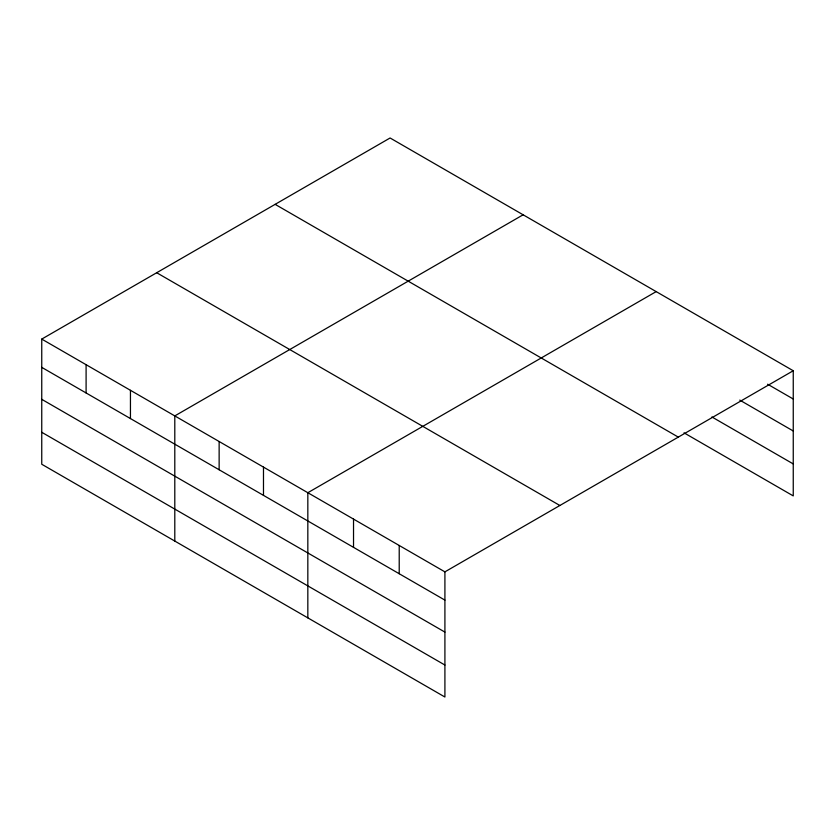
<?xml version="1.0" encoding="UTF-8"?>
<svg xmlns="http://www.w3.org/2000/svg" width="835" height="835" viewBox="0 0 835 835"><rect width="100%" height="100%" fill="white"/><g stroke="black" fill="none" stroke-linecap="round" stroke-linejoin="round"><path stroke-width="1.25" d="M444.909 632.095L444.909 571.86L41.75 339.094L41.75 464.25L444.909 697.016L444.909 632.095L41.75 399.328M684.032 432.843L793.25 495.906L793.25 370.75L390.091 137.984L41.75 339.094M523.138 214.793L174.797 415.913L174.797 541.059M656.174 291.613L307.833 492.723L307.833 617.879M444.909 571.86L793.25 370.75M767.615 384.204L793.25 399.005M739.758 400.101L793.25 430.985M711.9 416.957L793.25 463.926M275.143 204.356L678.302 437.112M156.698 272.732L559.857 505.488M41.75 367.358L444.909 600.115M41.75 432.279L444.909 665.036M399.214 545.485L399.214 573.739M353.529 519.099L353.529 547.363M263.484 467.12L263.484 495.374M219.135 441.517L219.135 469.771M130.448 390.31L130.448 418.565M86.099 364.707L86.099 392.961"/></g></svg>
